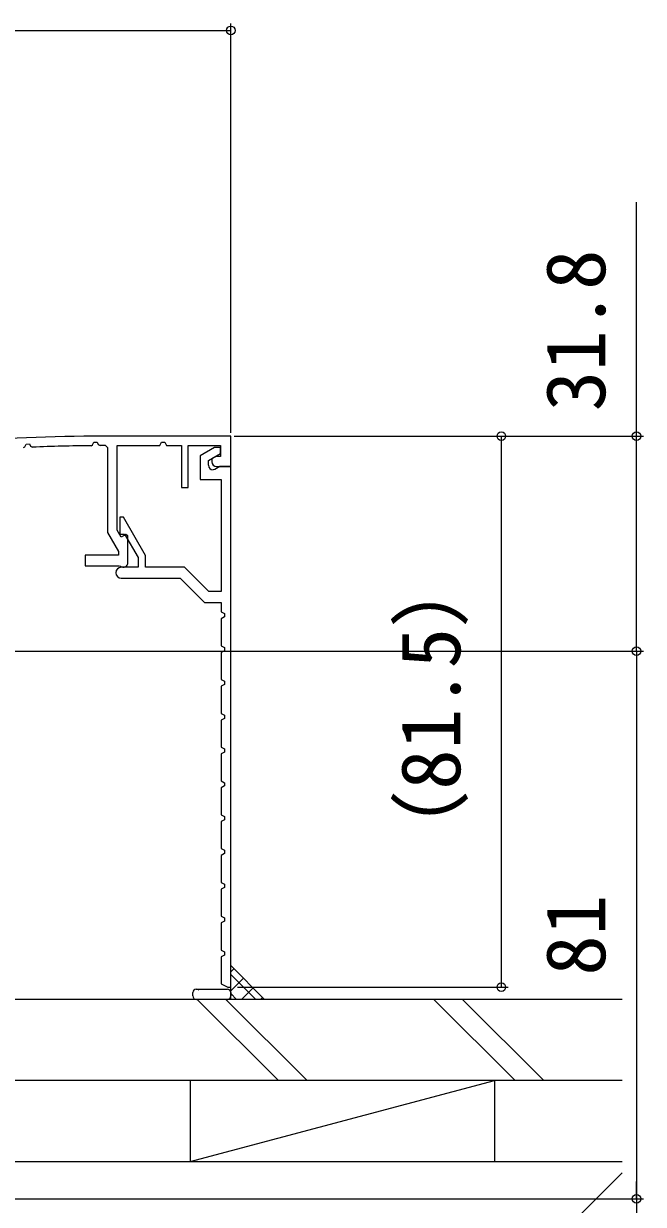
# Model space of a CAD drawing. Units: millimetres, scale not verified. Extents: x -525 to 525, y -783 to 779.
# Drawn here: x 256.4 to 348, y -389.3 to -214.7 of the extents above; entities that cross this region are included whole.
import ezdxf
from ezdxf.enums import TextEntityAlignment as Align

# ---------------------------------------------------------------- set-up
doc = ezdxf.new("R2010")
doc.units = ezdxf.units.MM
doc.header["$LTSCALE"] = 4
doc.layers.add('0-2_YKK_11', color=30, linetype='Continuous', lineweight=18)
for name, color, linetype in [('0-7_YKK_D', 6, 'Continuous'), ('0-9_YSS_K', 3, 'Continuous'), ('0-A_YSS_KE', 3, 'Continuous')]:
    doc.layers.add(name, color=color, linetype=linetype)
doc.styles.add('ＭＳ ゴシック', font='')
doc.styles.get('ＭＳ ゴシック').set_extended_font_data('MS Gothic')

msp = doc.modelspace()

# ---------------------------------------------------------------- linework, layer by layer
at = {"layer": '0-2_YKK_11'}
for p, q in [((287, -275.698), (269.5, -275.698)), ((286.581, -357.198), (287, -357.198))]:
    msp.add_line(p, q, dxfattribs=at)
for points in [[(284.9, -280.198), (287, -280.198), (287, -275.698)], [(256.38, -277.386), (256.552, -277.272), (256.743, -276.867), (257.233, -276.852), (257.411, -277.176), (257.686, -277.332)], [(268.499, -277.1), (268.8, -277.4), (268.8, -289.971), (270.4, -292.742), (270.4, -293.298), (265.5, -293.298), (265.5, -294.898), (270.5, -294.898), (270.68, -294.958)], [(266.378, -277.114), (266.555, -277.004), (266.752, -276.61), (267.243, -276.607), (267.416, -276.941), (267.684, -277.103)], [(271.8, -294.398), (271.8, -290.425), (271.5, -290.251), (270.809, -290.651), (270.2, -289.596), (270.2, -277.098), (276.5, -277.098), (276.755, -276.598), (277.245, -276.598), (277.5, -277.098), (279.7, -277.098), (279.7, -283.298), (280.7, -283.298), (280.7, -277.098), (285.5, -277.098), (285.5, -278.698), (284.8, -278.698), (284.2, -279.044), (284.2, -279.498)], [(283.7, -279.998), (283.7, -279.291), (285.5, -278.252), (285.5, -277.398), (284.579, -277.398), (282.5, -278.598), (282.5, -282.098), (285.6, -282.098), (285.6, -298.698), (283.763, -298.698), (280.163, -295.098), (274.4, -295.098), (274.4, -293.367), (271.127, -287.698), (270.6, -287.698), (270.6, -290.198), (271.3, -290.198), (273.3, -293.662), (273.3, -295.098), (270.8, -295.098)], [(287, -357.198), (287, -280.198), (285.4, -280.198), (284.65, -280.631), (284.4, -280.698)], [(270.8, -296.698), (279.5, -296.698), (283.1, -300.298), (285.6, -300.298), (285.6, -301.698), (286.1, -301.953), (286.1, -302.443), (285.6, -302.698), (285.6, -306.698), (286.1, -306.953), (286.1, -307.443), (285.6, -307.698), (285.6, -311.698), (286.1, -311.953), (286.1, -312.443), (285.6, -312.698), (285.6, -316.698), (286.1, -316.953), (286.1, -317.443), (285.6, -317.698), (285.6, -321.698), (286.1, -321.953), (286.1, -322.443), (285.6, -322.698), (285.6, -326.698), (286.1, -326.953), (286.1, -327.443), (285.6, -327.698), (285.6, -331.698), (286.1, -331.953), (286.1, -332.443), (285.6, -332.698), (285.6, -336.698), (286.1, -336.953), (286.1, -337.443), (285.6, -337.698), (285.6, -341.698), (286.1, -341.953), (286.1, -342.443), (285.6, -342.698)], [(285.6, -342.698), (285.6, -346.698), (286.1, -346.953), (286.1, -347.443), (285.6, -347.698), (285.6, -351.698), (286.1, -351.953), (286.1, -352.443), (285.6, -352.698), (285.6, -356.698), (286.581, -357.198)]]:
    msp.add_lwpolyline(points, dxfattribs=at)
for centre, radius, start, end in [((269.5, -575.697), 300, 89.99999, 98.61344), ((269.5, -575.696), 298.598, 90.59905, 92.26756), ((269.5, -575.68), 298.582, 90.19206, 90.34848), ((284.4, -279.998), 0.7, 180, 270), ((284.9, -279.498), 0.7, 180.00001, 269.99999), ((270.8, -295.898), 0.8, 90, 270), ((271.1, -294.398), 0.7, 233.13011, 359.99999)]:
    msp.add_arc(centre, radius, start, end, dxfattribs=at)
at = {"layer": '0-7_YKK_D'}
for p, q in [((287, -275.198), (287, -214.698)), ((192, -215.698), (287, -215.698)), ((287.5, -275.698), (328, -275.698)), ((287.5, -275.698), (348, -275.698)), ((327, -275.698), (327, -357.198)), ((209.2, -307.498), (348, -307.498)), ((209.2, -307.498), (348, -307.498)), ((347, -307.498), (347, -388.498)), ((288, -357.198), (328, -357.198)), ((347, -388.498), (347, -385.948)), ((203.5, -388.498), (348, -388.498)), ((347, -388.498), (347, -390.998)), ((347, -388.498), (347, -390.998))]:
    msp.add_line(p, q, dxfattribs=at)
msp.add_lwpolyline([(347, -307.498), (347, -275.698), (347, -241.125)], dxfattribs=at)
for centre in [(287, -215.698), (327, -275.698), (347, -275.698), (347, -307.498), (347, -307.498), (327, -357.198), (347, -388.498), (347, -388.498)]:
    msp.add_circle(centre, 0.637, dxfattribs=at)
at = {"layer": '0-9_YSS_K'}
for p, q in [((287, -354.924), (287.463, -354.461)), ((290.698, -358.999), (287, -355.301)), ((287, -357.753), (288.877, -355.875)), ((281.897, -357.498), (286.497, -357.498)), ((282.225, -357.602), (282.201, -357.646)), ((288.583, -358.999), (290.291, -357.29)), ((281.397, -358.498), (281.397, -357.998)), ((286.497, -358.998), (281.897, -358.998)), ((282.042, -358.998), (294.042, -370.998)), ((298.285, -370.998), (286.285, -358.998)), ((286.997, -357.998), (286.997, -358.498)), ((287.869, -358.998), (287, -358.13)), ((291.41, -358.999), (291.706, -358.704)), ((317.042, -358.998), (329.042, -370.998)), ((333.285, -370.998), (321.285, -358.998)), ((281, -382.998), (326, -370.998)), ((326, -370.998), (326, -382.998)), ((344.855, -384.643), (266, -463.498))]:
    msp.add_line(p, q, dxfattribs=at)
msp.add_lwpolyline([(287, -358.998), (287, -353.998), (292.001, -358.999)], close=True, dxfattribs=at)
msp.add_lwpolyline([(344.855, -370.998), (281, -370.998), (281, -382.998), (344.855, -382.998)], dxfattribs=at)
for centre, start, end in [((281.897, -357.998), 90, 180), ((286.497, -357.998), 0, 90), ((281.897, -358.498), 180, 270), ((286.497, -358.498), 270, 0)]:
    msp.add_arc(centre, 0.5, start, end, dxfattribs=at)
at = {"layer": '0-A_YSS_KE'}
for p, q in [((344.855, -358.998), (248.003, -358.998)), ((344.855, -370.998), (248.003, -370.998))]:
    msp.add_line(p, q, dxfattribs=at)
msp.add_lwpolyline([(233, -463.498), (233, -382.998), (297, -382.998)], dxfattribs=at)

# ---------------------------------------------------------------- texts
at = {"layer": '0-7_YKK_D', "style": 'ＭＳ ゴシック'}
for s, p in [('31.8', (345, -272.034)), ('（81.5）', (323.568, -340.005)), ('81', (345, -355.498))]:
    msp.add_text(s, height=8.798, rotation=90, dxfattribs=at).set_placement(p, align=Align.BOTTOM_LEFT)

doc.saveas('drawing.dxf')
